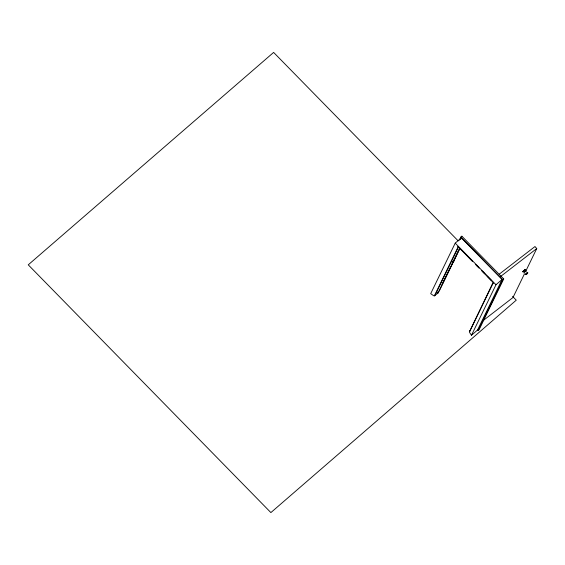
<?xml version="1.0" encoding="UTF-8"?>
<svg xmlns="http://www.w3.org/2000/svg" width="565" height="565" viewBox="0 0 565 565"><rect width="100%" height="100%" fill="white"/><g stroke="black" fill="none" stroke-linecap="round" stroke-linejoin="round"><path stroke-width="0.85" d="M493.464 283.157L493.365 282.613L469.6 331.591A0.862 0.784 25.9 0 0 469.55 332.404L471.457 335.278L477.559 329.995L502.087 279.477L461.323 237.851L455.221 243.134L430.692 293.652L433.581 295.679A0.862 0.784 25.9 0 0 434.45 295.7L437.953 293.129L459.783 248.176M459.373 240.174L460.913 237.003L461.859 236.184L503.726 278.926L479.056 329.734L478.103 330.56L477.559 329.995M461.089 237.773L461.859 236.184M460.553 239.433L461.323 237.851M434.45 295.7L458.257 246.665L457.495 246.425M434.697 295.954L458.441 247.053L472.425 261.327M452.89 262.118L453.194 261.503M442.091 284.414L450.842 266.412M451.597 264.844L458.822 249.97M438.023 292.013L439.288 290.919L453.85 260.931M453.695 261.426L452.989 261.948L453.695 261.426L459.818 248.635M469.6 331.591L493.097 282.429L481.542 270.635M471.457 335.278L495.992 284.76L502.087 279.477M478.103 330.56L502.779 279.746L503.726 278.926M524.475 273.834L512.964 297.536L482.722 320.906M525.627 271.461L536.75 248.551L534.977 246.552L499.234 274.166M524.617 270.345L525.252 269.47L522.604 271.73L524.398 270.557L523.882 271.031M524.758 272.097L525.266 271.624M525.747 271.617C527.661 269.449 523.296 272.351 523.925 273.022M527.194 273.185C529.539 270.324 523.282 275.402 525.782 274.385M524.066 270.466C520.082 275.042 528.233 267.189 524.016 270.614M469.353 331.337L470.652 330.207M500.322 276.695L536.75 248.551M460.913 237.003L502.779 279.746M458.222 240.909L273.622 52.418L28.25 264.83L270.882 512.582L516.262 300.17L512.554 296.392M455.221 243.134L495.992 284.76M460.722 249.186L464.423 252.965M465.659 254.222L472.439 261.15M476.761 265.557L477.99 266.814M482.305 271.221L484.777 273.743M487.242 276.257L491.557 280.664M475.462 264.434L479.113 268.156M453.949 260.755L453.335 261.376M437.395 292.557L437.953 293.129M525.655 274.512C526.863 275.176 529.914 270.275 525.655 274.512"/></g></svg>
